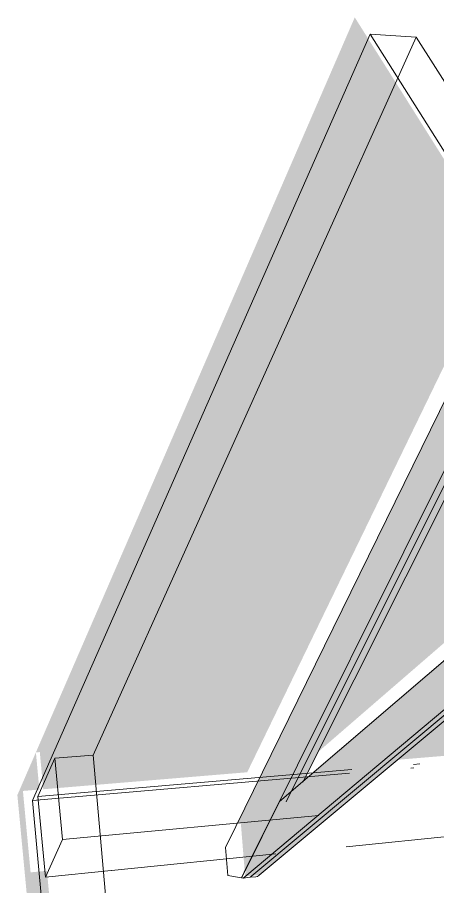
# Model space of a CAD drawing. Header units: inches. Extents: x -8026 to -8021, y -2777 to 2751.
# Drawn here: x -8023.5559 to -8023.4327, y -862.8533 to -862.5987 of the extents above; entities that cross this region are included whole.
import ezdxf

# ---------------------------------------------------------------- set-up
doc = ezdxf.new("R2010")
doc.units = ezdxf.units.IN
doc.header["$MEASUREMENT"] = 0
doc.layers.add('I-WALL', color=2, linetype='Continuous', lineweight=13)
doc.layers.add('S-BEAM', color=12, linetype='Continuous', lineweight=9)
doc.layers.add('I-WALL-1', color=2, linetype='Continuous', lineweight=13, transparency=0.4)

msp = doc.modelspace()

# ---------------------------------------------------------------- hatches: boundary and pattern name
at = {"layer": 'I-WALL-1'}
h = msp.add_hatch(color=256, dxfattribs=at)
h.paths.add_polyline_path([(-8023.39969, -863.07742), (-8023.3967, -863.0766), (-8023.40804, -863.07266), (-8023.40791, -863.07455), (-8023.40376, -863.076)], flags=0)
h.paths.add_polyline_path([(-8023.42, -863.07033), (-8023.42013, -863.06847), (-8023.43924, -863.06183), (-8023.43911, -863.06366), (-8023.42122, -863.06991)], flags=0)
h.paths.add_polyline_path([(-8023.46187, -863.05572), (-8023.46102, -863.05551), (-8023.45878, -863.05504), (-8023.4828, -863.0467), (-8023.48266, -863.04846), (-8023.46235, -863.05555)], flags=0)
h.paths.add_polyline_path([(-8023.49548, -863.04399), (-8023.49563, -863.04224), (-8023.52723, -863.03127), (-8023.53011, -863.0319), (-8023.49726, -863.04337)], flags=0)
h.paths.add_polyline_path([(-8023.4825, -862.95209), (-8023.44073, -862.94485), (-8023.44477, -862.88969), (-8023.48715, -862.89539), (-8023.48397, -862.93426), (-8023.47666, -862.93598), (-8023.48373, -862.93713), (-8023.48289, -862.94735)], flags=0)
h.paths.add_polyline_path([(-8023.54831, -862.8248), (-8023.4885, -862.81982), (-8023.41416, -862.6666), (-8023.45696, -862.59871), (-8023.55047, -862.814), (-8023.54932, -862.81391), (-8023.54896, -862.81782)], flags=0)
h.paths.add_polyline_path([(-8023.47456, -862.81866), (-8023.47311, -862.81854), (-8023.39686, -862.75264), (-8023.42825, -862.72522), (-8023.47085, -862.81118)], flags=0)
h.paths.add_polyline_path([(-8023.45067, -862.81668), (-8023.42329, -862.8144), (-8023.40309, -862.77658), (-8023.44825, -862.81464)], flags=0)
h.paths.add_polyline_path([(-8023.40953, -862.81325), (-8023.40759, -862.81309), (-8023.36598, -862.77961), (-8023.38307, -862.76468), (-8023.4084, -862.81118)], flags=0)
h.paths.add_polyline_path([(-8023.38517, -862.81123), (-8023.3636, -862.80944), (-8023.35293, -862.791), (-8023.35602, -862.78831), (-8023.38511, -862.81118)], flags=0)
h.paths.add_polyline_path([(-8023.35002, -862.80831), (-8023.34768, -862.80811), (-8023.34, -862.80229), (-8023.34428, -862.79856), (-8023.35002, -862.8083)], flags=0)
h.paths.add_polyline_path([(-8023.35511, -862.77086), (-8023.35068, -862.7673), (-8023.36504, -862.74451), (-8023.37549, -862.75332), (-8023.35602, -862.77008)], flags=0)
h.paths.add_polyline_path([(-8023.38659, -862.74376), (-8023.38467, -862.7421), (-8023.37636, -862.72655), (-8023.40578, -862.67989), (-8023.4222, -862.7131), (-8023.38667, -862.74369)], flags=0)
h = msp.add_hatch(color=256, dxfattribs=at)
h.paths.add_polyline_path([(-8023.48911, -862.85033), (-8023.48495, -862.84989), (-8023.39977, -862.7789), (-8023.42735, -862.82871), (-8023.42634, -862.82862), (-8023.42542, -862.84222), (-8023.42489, -862.84216), (-8023.42536, -862.84306), (-8023.42532, -862.84366), (-8023.42342, -862.84346), (-8023.42401, -862.84392), (-8023.42211, -862.84372), (-8023.3535, -862.79027), (-8023.35081, -862.79265), (-8023.36862, -862.82319), (-8023.3676, -862.8231), (-8023.36687, -862.83615), (-8023.36669, -862.83613), (-8023.36669, -862.83673), (-8023.36682, -862.83696), (-8023.36679, -862.83754), (-8023.36504, -862.83735), (-8023.36565, -862.8378), (-8023.3639, -862.83762), (-8023.32885, -862.81183), (-8023.31317, -862.82555), (-8023.31294, -862.83057), (-8023.31241, -862.83051), (-8023.31291, -862.83135), (-8023.31288, -862.8319), (-8023.31127, -862.83173), (-8023.31189, -862.83216), (-8023.31028, -862.83199), (-8023.30943, -862.8314), (-8023.34814, -862.76952), (-8023.35255, -862.77303), (-8023.3723, -862.75602), (-8023.36192, -862.74737), (-8023.37364, -862.72912), (-8023.38137, -862.74494), (-8023.38328, -862.74657), (-8023.41871, -862.71607), (-8023.40231, -862.68337), (-8023.41058, -862.67023), (-8023.49136, -862.83472), (-8023.49038, -862.83464), (-8023.48923, -862.84882), (-8023.48872, -862.84877), (-8023.48916, -862.8497)], flags=0)
h.paths.add_polyline_path([(-8023.47197, -862.82227), (-8023.42468, -862.72808), (-8023.3935, -862.7553), (-8023.46964, -862.82033)], flags=0)
h.paths.add_polyline_path([(-8023.40813, -862.81729), (-8023.38039, -862.7668), (-8023.36337, -862.78165), (-8023.40508, -862.8149)], flags=0)
h.paths.add_polyline_path([(-8023.34963, -862.81262), (-8023.34223, -862.80015), (-8023.33795, -862.80388), (-8023.346, -862.80993)], flags=0)
msp.add_hatch(color=256, dxfattribs=at).paths.add_polyline_path([(-8023.53011, -863.0319), (-8023.53026, -863.03022), (-8023.53082, -863.03003), (-8023.53088, -863.02929), (-8023.53095, -863.02927), (-8023.5326, -863.01161), (-8023.53201, -863.01148), (-8023.54723, -862.84868), (-8023.55202, -862.84915), (-8023.55427, -862.82529), (-8023.54945, -862.82489), (-8023.55047, -862.814), (-8023.5559, -862.82651), (-8023.53665, -863.02962), (-8023.53066, -863.03171)], flags=0)

# ---------------------------------------------------------------- linework, layer by layer
at = {"layer": 'I-WALL'}
for p, q in [((-8023.45243, -862.60361), (-8023.55147, -862.82813)), ((-8023.28834, -862.86359), (-8023.45243, -862.60361)), ((-8023.45243, -862.60361), (-8023.43896, -862.60446)), ((-8023.53369, -862.81479), (-8023.43896, -862.60446)), ((-8023.43896, -862.60446), (-8023.28575, -862.84557)), ((-8023.53369, -862.81479), (-8023.54489, -862.81567)), ((-8023.51652, -863.00669), (-8023.53369, -862.81479)), ((-8023.54489, -862.81567), (-8023.54986, -862.82692)), ((-8023.54269, -862.83955), (-8023.54489, -862.81567)), ((-8023.4397, -862.81752), (-8023.43784, -862.81736)), ((-8023.55147, -862.82813), (-8023.45847, -862.82013)), ((-8023.54986, -862.82692), (-8023.45781, -862.81906)), ((-8023.4405, -862.81858), (-8023.43965, -862.81851)), ((-8023.53269, -863.02932), (-8023.55147, -862.82813)), ((-8023.54766, -862.85054), (-8023.54986, -862.82692)), ((-8023.46752, -862.83249), (-8023.54269, -862.83955)), ((-8023.40645, -862.83631), (-8023.45953, -862.84166)), ((-8023.54269, -862.83955), (-8023.54766, -862.85054)), ((-8023.48013, -862.84373), (-8023.52833, -862.84859)), ((-8023.52839, -862.84859), (-8023.54766, -862.85054))]:
    msp.add_line(p, q, dxfattribs=at)
at = {"layer": 'S-BEAM'}
for p, q in [((-8023.41241, -862.67395), (-8023.49184, -862.83569)), ((-8023.48936, -862.84909), (-8023.40665, -862.68313)), ((-8023.47561, -862.82553), (-8023.42627, -862.72685)), ((-8023.42483, -862.72827), (-8023.47218, -862.82268)), ((-8023.42977, -862.73384), (-8023.47706, -862.82844)), ((-8023.37347, -862.73819), (-8023.47903, -862.82836)), ((-8023.4892, -862.85041), (-8023.3678, -862.74877)), ((-8023.4871, -862.85017), (-8023.38389, -862.76396)), ((-8023.38304, -862.76497), (-8023.48502, -862.84995)), ((-8023.39012, -862.76917), (-8023.48712, -862.85019)), ((-8023.47903, -862.82836), (-8023.48924, -862.84886)), ((-8023.49184, -862.83569), (-8023.49489, -862.8419)), ((-8023.49489, -862.8419), (-8023.49421, -862.85011)), ((-8023.49421, -862.85011), (-8023.49018, -862.85073)), ((-8023.48924, -862.84886), (-8023.49018, -862.85073)), ((-8023.49018, -862.85073), (-8023.48936, -862.84909)), ((-8023.49018, -862.85073), (-8023.48968, -862.85081)), ((-8023.48968, -862.85081), (-8023.4892, -862.85041)), ((-8023.48968, -862.85081), (-8023.4876, -862.85059)), ((-8023.4876, -862.85059), (-8023.4871, -862.85017)), ((-8023.48712, -862.85019), (-8023.4876, -862.85059)), ((-8023.4876, -862.85059), (-8023.48594, -862.85042)), ((-8023.48594, -862.85042), (-8023.48553, -862.85037)), ((-8023.48502, -862.84995), (-8023.48553, -862.85037))]:
    msp.add_line(p, q, dxfattribs=at)

doc.saveas('drawing.dxf')
